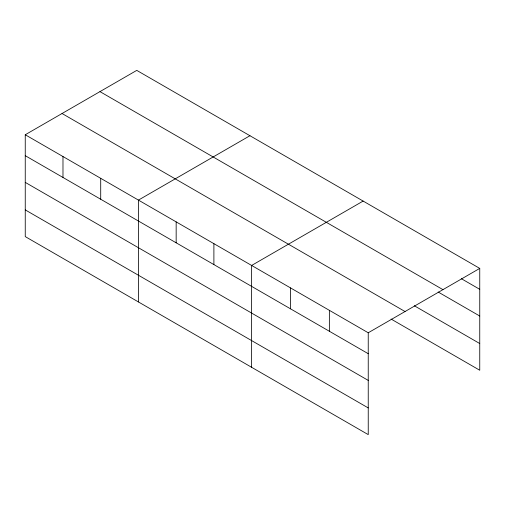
<?xml version="1.0" encoding="UTF-8"?>
<svg xmlns="http://www.w3.org/2000/svg" width="505" height="505" viewBox="0 0 505 505"><rect width="100%" height="100%" fill="white"/><g stroke="black" fill="none" stroke-linecap="round" stroke-linejoin="round"><path stroke-width="0.76" d="M391.091 319.059L479.75 370.247L479.75 268.401L136.76 70.378L25.25 134.753L25.25 236.599L368.24 434.622L368.24 332.776L25.25 134.753M249.943 135.725L138.439 200.1L138.439 301.946M363.133 201.072L251.623 265.453L251.623 367.299M368.24 332.776L479.75 268.401M461.336 278.691L479.75 289.321M99.958 91.62L442.954 289.643M438.151 292.01L479.75 316.029M414.283 305.74L479.75 343.539M62.046 113.511L405.042 311.534M25.25 155.679L368.24 353.702M25.25 182.381L368.24 380.404M25.25 209.897L368.24 407.92M329.367 310.335L329.367 331.261M290.495 287.894L290.495 308.814M213.893 243.669L213.893 264.588M176.163 221.884L176.163 242.81M100.71 178.322L100.71 199.241M62.98 156.537L62.98 177.463"/></g></svg>
